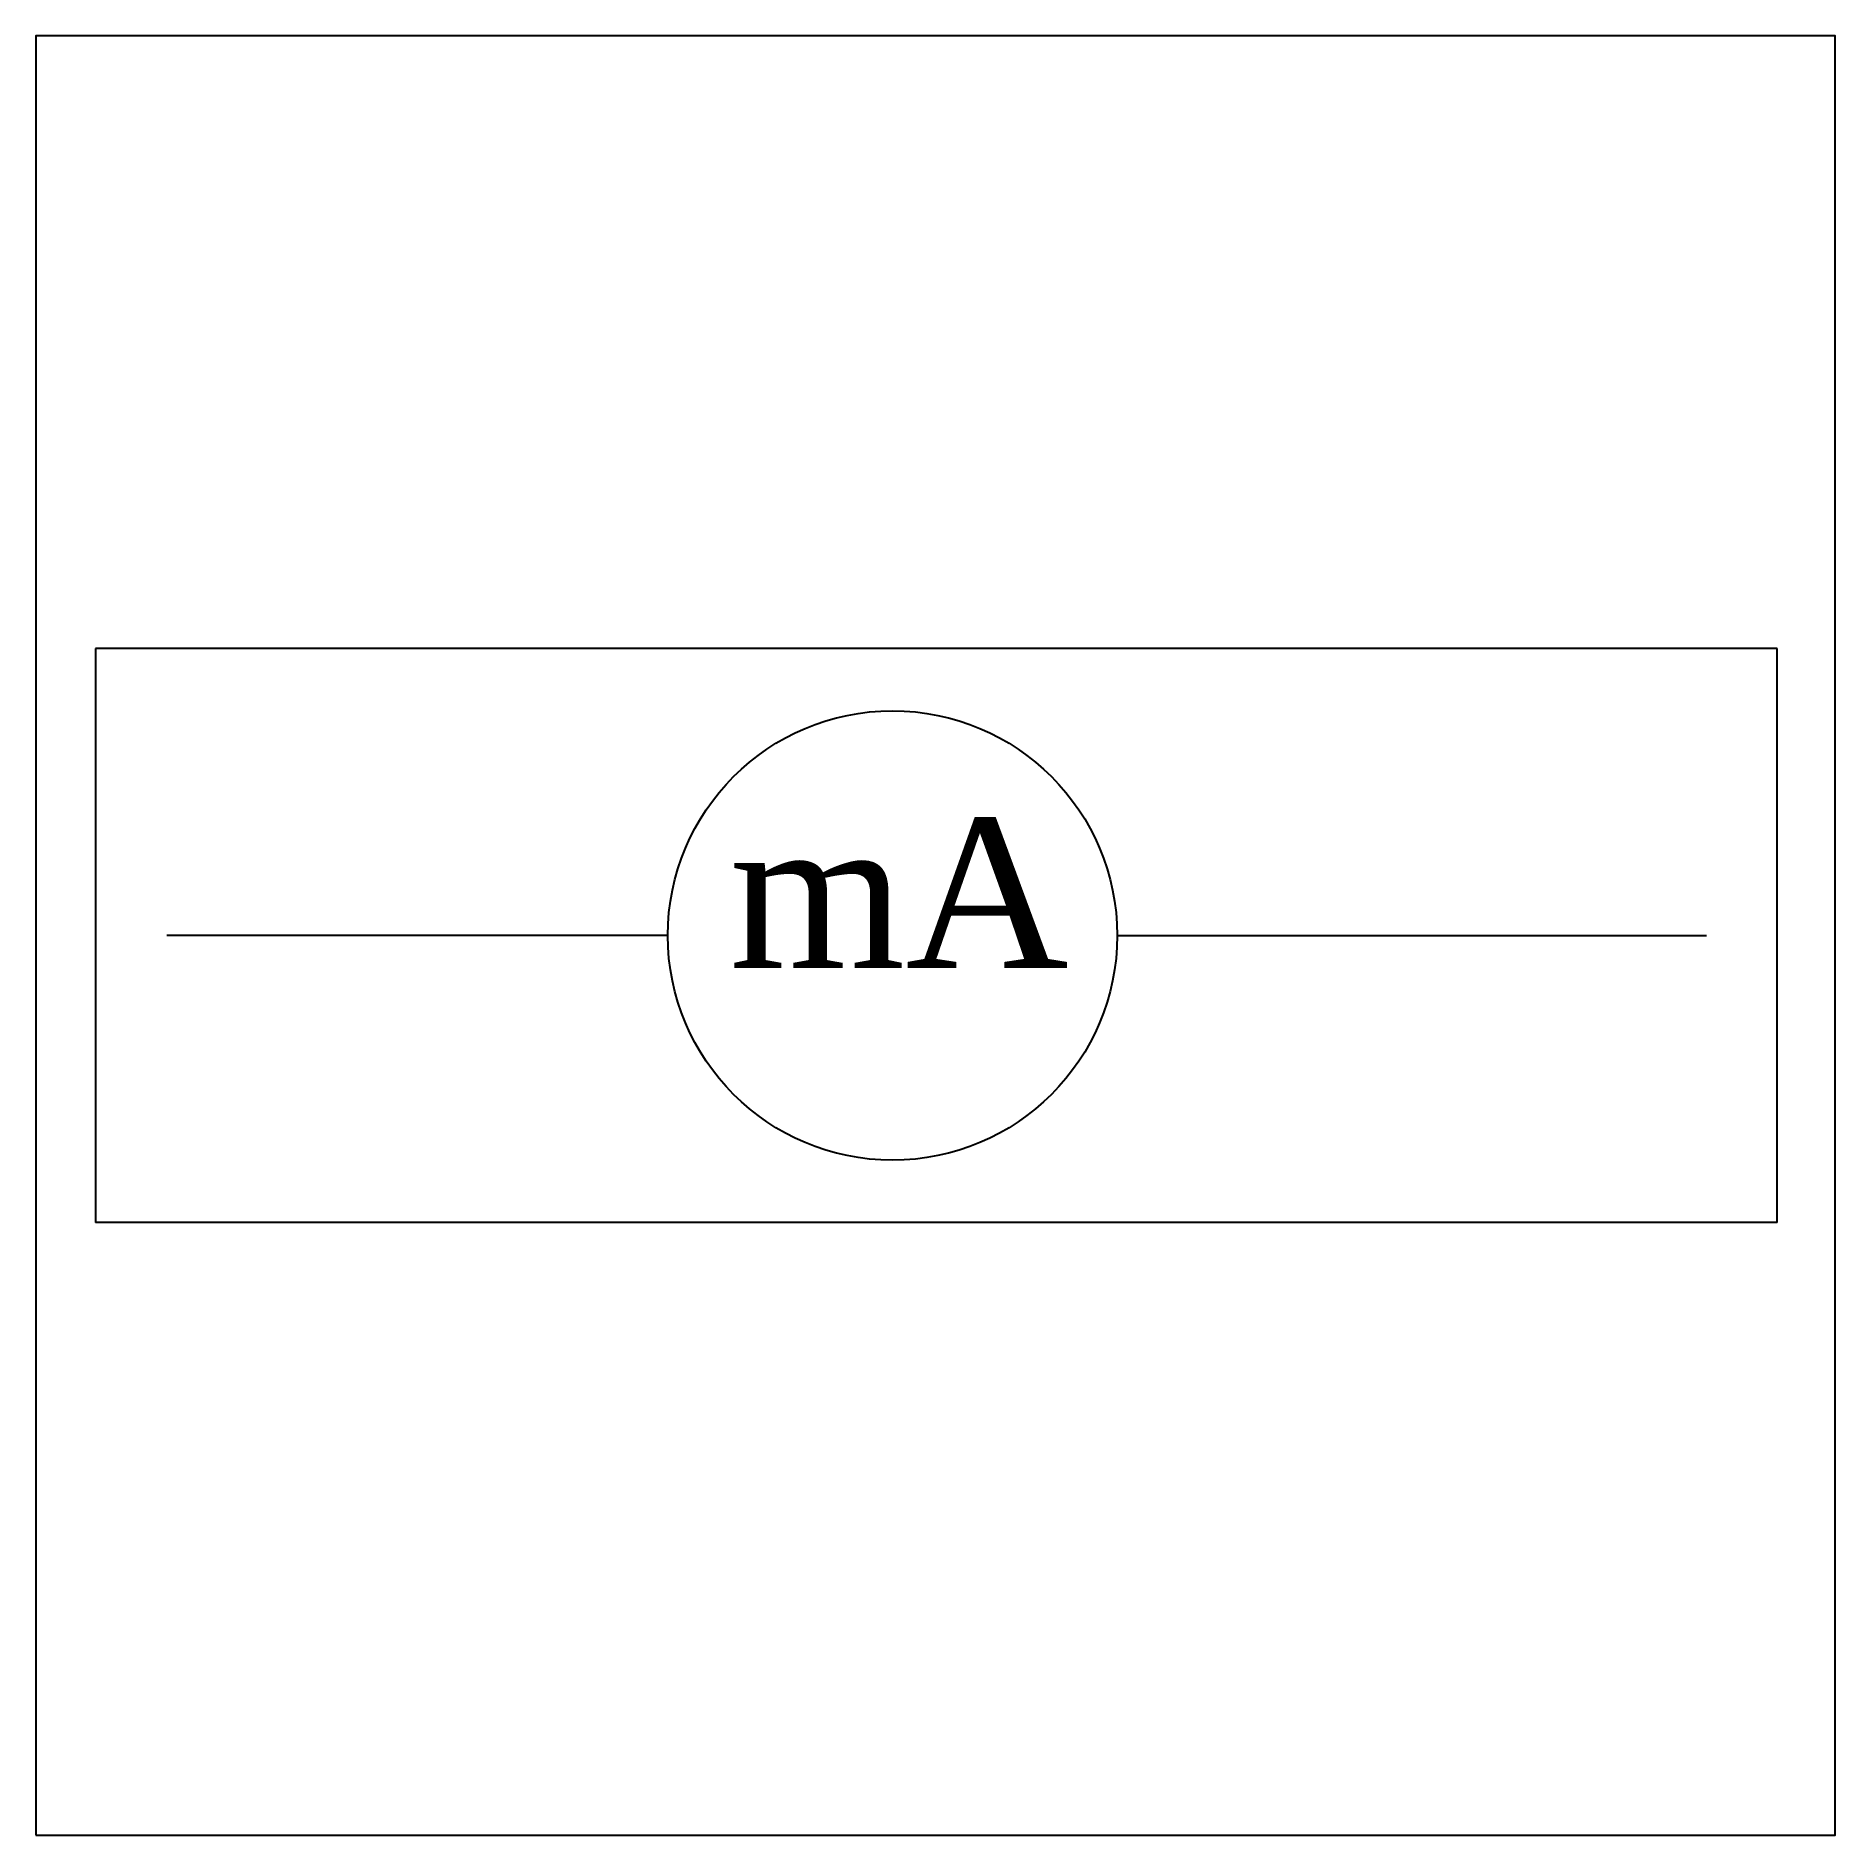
# Model space of a CAD drawing. Header units: millimetres. Extents: x 0 to 1000, y 0 to 1000.
import ezdxf

# ---------------------------------------------------------------- set-up
doc = ezdxf.new("R2010")
doc.units = ezdxf.units.MM
doc.layers.get('0').update_dxf_attribs({"color": 2})
doc.layers.add('1', color=1, linetype='Continuous')
doc.layers.add('3', color=7, linetype='Continuous')

msp = doc.modelspace()

# ---------------------------------------------------------------- linework, layer by layer
at = {"color": 2}
msp.add_lwpolyline([(0, 0), (1000, 0), (1000, 1000), (0, 1000)], close=True, dxfattribs=at)
at = {"layer": '1', "color": 1}
for p, q in [((967.8, 659.6), (33.1, 659.6)), ((33.1, 659.6), (33.1, 340.4)), ((967.8, 340.4), (967.8, 659.6)), ((967.8, 340.4), (33.1, 340.4))]:
    msp.add_line(p, q, dxfattribs=at)
at = {"layer": '3'}
for p, q in [((351.2, 500), (72.8, 500)), ((600.9, 500), (928.5, 500))]:
    msp.add_line(p, q, dxfattribs=at)
msp.add_circle((476.1, 500), 124.9, dxfattribs=at)

# ---------------------------------------------------------------- texts
at = {"layer": '3', "insert": (385.5, 565.2), "char_height": 83.177, "width": 376.31, "attachment_point": 1}
msp.add_mtext('{\\f@Batang|b0|i0|c0|p18;mA}', dxfattribs=at)

doc.saveas('drawing.dxf')
